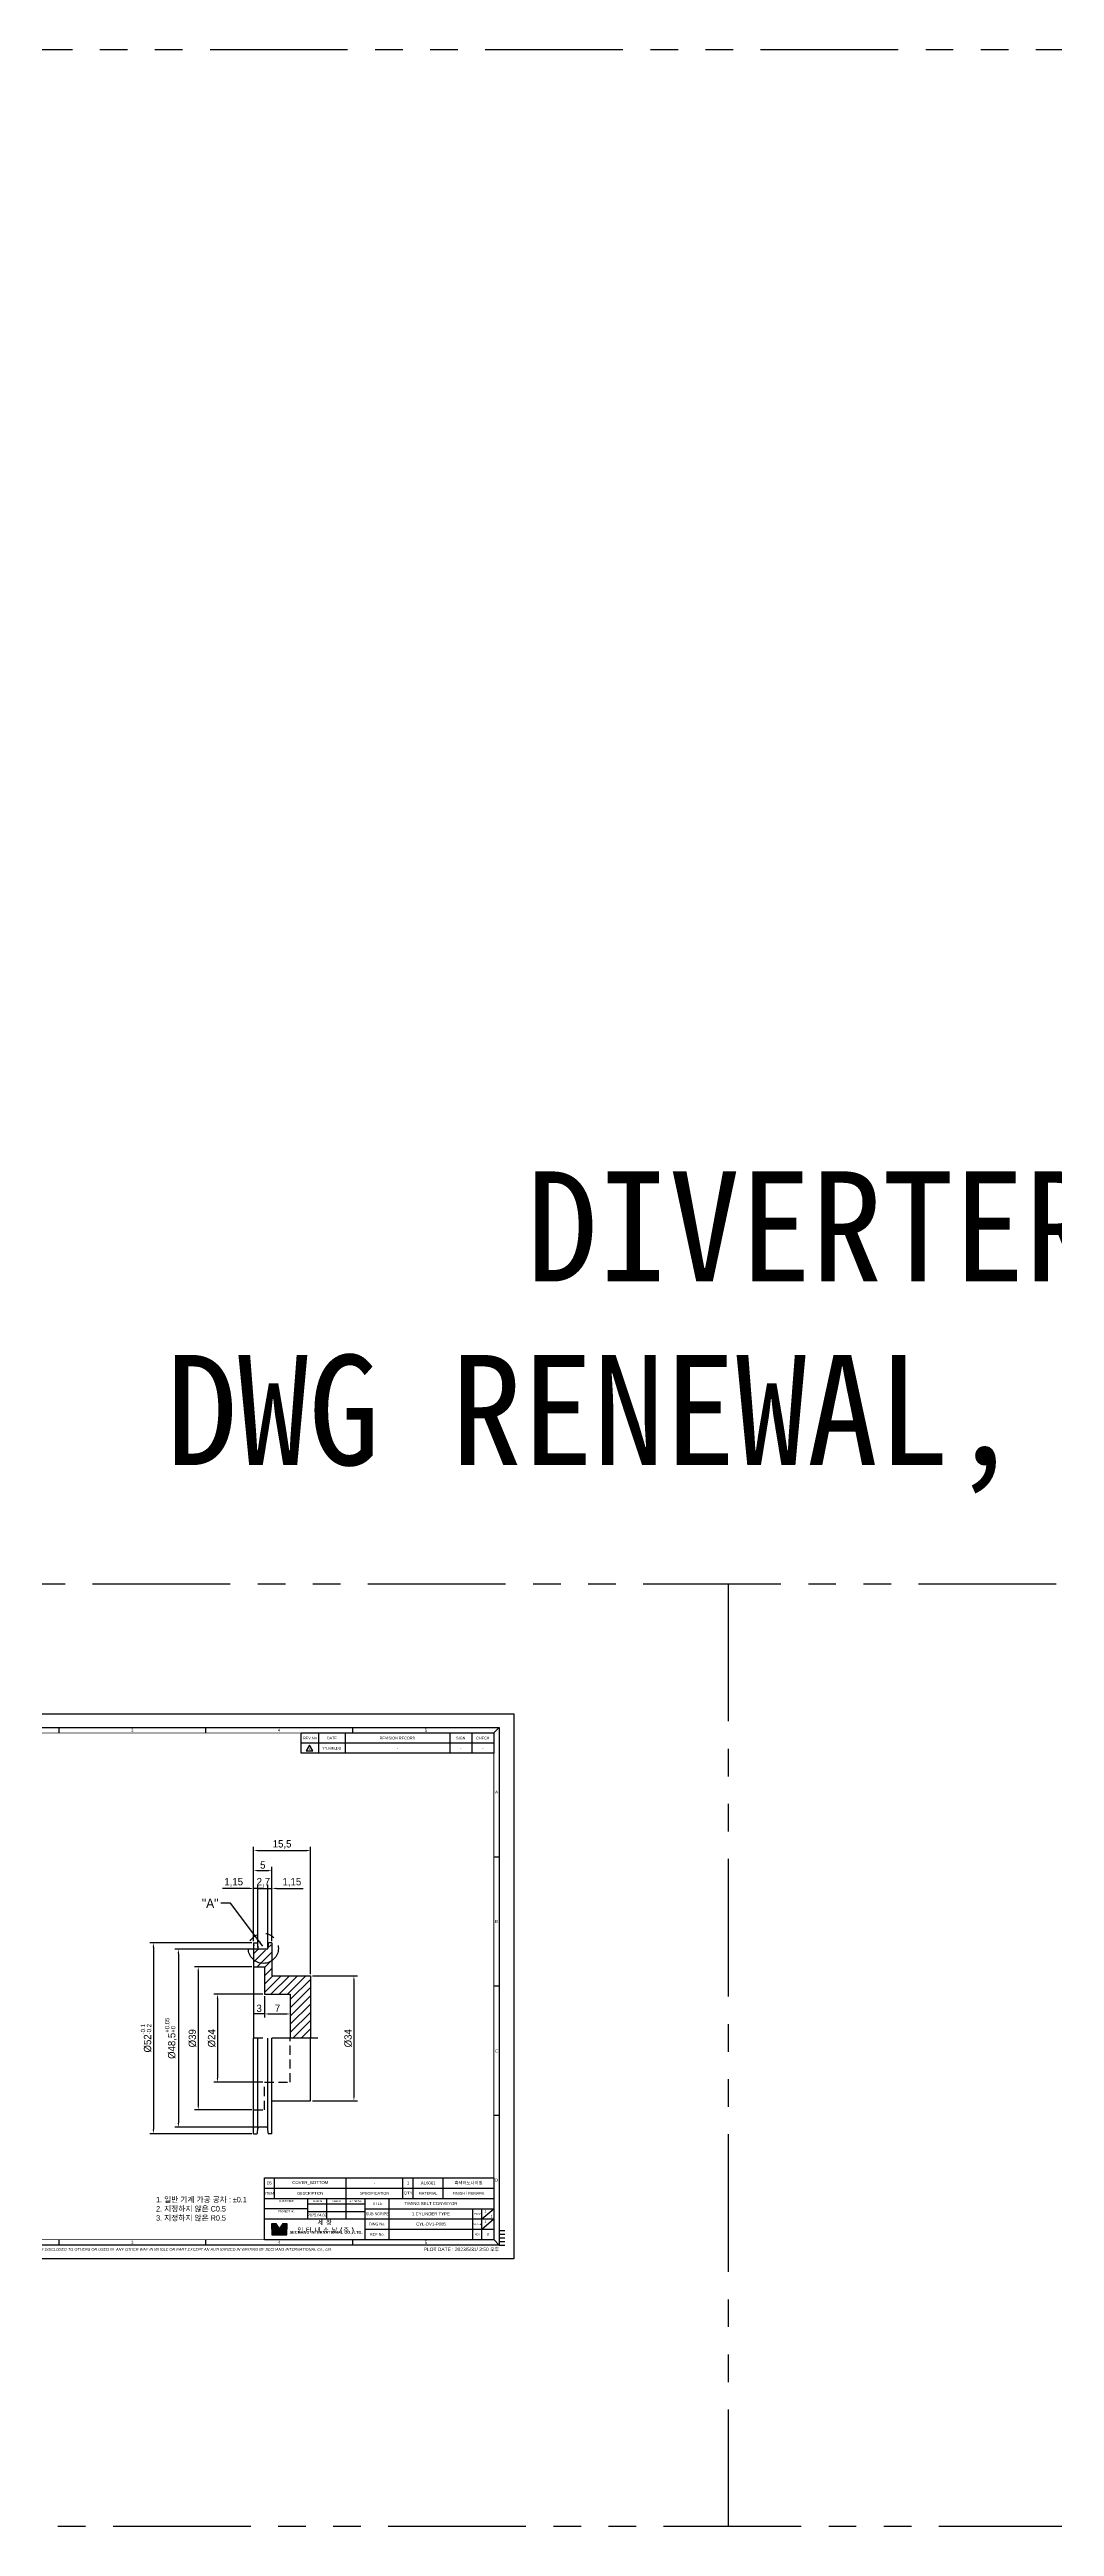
# Model space of a CAD drawing. Header units: inches. Extents: x 0 to 23821, y 0 to 11279.
# Drawn here: x 18356 to 18630, y 5892 to 6566 of the extents above; entities that cross this region are included whole.
import ezdxf
from ezdxf.enums import TextEntityAlignment as Align

# ---------------------------------------------------------------- set-up
doc = ezdxf.new("R2010")
doc.units = ezdxf.units.IN
doc.header["$LTSCALE"] = 10
doc.header["$MEASUREMENT"] = 0
for name, pattern in [('CENTER', [2, 1.25, -0.25, 0.25, -0.25]), ('HIDDEN', [0.375, 0.25, -0.125]), ('PHANTOM', [2.5, 1.25, -0.25, 0.25, -0.25, 0.25, -0.25])]:
    doc.linetypes.add(name, pattern=pattern)
doc.layers.get('Defpoints').update_dxf_attribs({"color": 8})
for name, color, linetype in [('11', 1, 'CENTER'), ('22', 2, 'HIDDEN'), ('66', 6, 'PHANTOM'), ('PHANTOM LINE', 6, 'PHANTOM'), ('T', 3, 'Continuous')]:
    doc.layers.add(name, color=color, linetype=linetype)
doc.layers.add('33', color=3, linetype='PHANTOM', lineweight=9)
doc.styles.add('SCI', font='')
doc.styles.add('기본글씨', font='')
doc.styles.get('SCI').set_extended_font_data('Gulim')
doc.styles.get('기본글씨').set_extended_font_data('GulimChe')
doc.dimstyles.new('SCH', dxfattribs={"dimtxt": 2.5, "dimasz": 2, "dimexe": 1.25, "dimexo": 0.625, "dimtad": 1, "dimdec": 8, "dimtxsty": 'SCI', "dimcen": 2.5, "dimclrd": 4, "dimclre": 4, "dimclrt": 7, "dimadec": 8, "dimazin": 2, "dimtfac": 1, "dimtdec": 8, "dimtmove": 0, "dimatfit": 3, "dimfxl": 1, "dimarcsym": 0})

# ---------------------------------------------------------------- blocks, each defined once
blk = doc.blocks.new('A$C5b8731fd')
for p, q in [((0, 0), (-2.3, -3.9)), ((2.3, -3.9), (0, 0)), ((-2.3, -3.9), (2.3, -3.9))]:
    blk.add_line(p, q)
blk = doc.blocks.new('SECHANG TITLE')
h = blk.add_hatch(color=162)
h.dxf.hatch_style = 1
h.paths.add_polyline_path([(6.1, -25.1), (4.2, -25.1), (4.2, -27.9), (7.9, -27.9)])
h.paths.add_polyline_path([(12.1, -25.1), (10.2, -25.1), (8.3, -27.9), (12.1, -27.9)])
h.paths.add_polyline_path([(12.1, -28.1), (4.2, -28.1), (4.2, -30.9), (12.1, -30.9)])
at = {"color": 3}
for p, q in [((125, 0), (125, -33.6)), ((0, -5.6), (125, -5.6)), ((0, -33.6), (0, -5.6)), ((0, -11.2), (125, -11.2)), ((5.5, -11.2), (5.5, -5.6)), ((23.5, -11.2), (23.5, -22.4)), ((34, -22.4), (34, -11.2)), ((44.5, -22.4), (44.5, -5.6)), ((55, -33.6), (55, -11.2)), ((68, -33.6), (68, -11.2)), ((75.5, -11.2), (75.5, -5.6)), ((81, -11.2), (81, -5.6)), ((97.5, -11.2), (97.5, -5.6)), ((23.5, -16.8), (0, -16.8)), ((0, -22.4), (125, -22.4)), ((23.5, -14.2), (55, -14.2)), ((23.5, -18.3), (55, -18.3)), ((55, -16.8), (125, -16.8)), ((113.5, -33.6), (113.5, -16.8)), ((118.5, -22.4), (125, -16.8)), ((118.5, -33.6), (118.5, -16.8)), ((118.5, -28), (125, -22.4)), ((0, -33.6), (125, -33.6)), ((55, -28), (125, -28))]:
    blk.add_line(p, q, dxfattribs=at)
for p, q in [((4, -28), (4, -24.9)), ((4, -24.9), (6.2, -24.9)), ((4.2, -27.9), (4.2, -25.1)), ((4.2, -25.1), (6.1, -25.1)), ((6.1, -25.1), (7.9, -27.9)), ((6.2, -24.9), (8.1, -27.8)), ((10.1, -24.9), (8.1, -27.8)), ((10.2, -25.1), (8.3, -27.9)), ((10.1, -24.9), (12.3, -24.9)), ((10.2, -25.1), (12.1, -25.1)), ((12.1, -25.1), (12.1, -27.9)), ((12.3, -24.9), (12.3, -28)), ((4, -28), (4, -31.1)), ((4, -31.1), (12.3, -31.1)), ((7.9, -27.9), (4.2, -27.9)), ((12.1, -28.1), (4.2, -28.1)), ((4.2, -28.1), (4.2, -30.9)), ((4.2, -30.9), (12.1, -30.9)), ((12.1, -27.9), (8.3, -27.9)), ((12.1, -30.9), (12.1, -28.1)), ((12.3, -31.1), (12.3, -28))]:
    blk.add_line(p, q)
at = {"attachment_point": 5, "style": 'SCI'}
for s, insert, char_height, width in [('ITEM', (2.8, -8.4), 1.5, 5.5), (' CUSTOMER', (11.8, -12.6), 1, 23.5), ('DESCRIPTION', (25, -8.4), 1.5, 39), ('DESIGN', (28.8, -12.7), 1, 10.5), ('CHECK', (39.3, -12.7), 1, 10.5), ('APPROVE', (49.8, -12.7), 1, 10.5), ('SPECIFICATION', (60, -8.4), 1.5, 31), ('TITLE', (61.5, -14), 1.5, 13), ("Q'TY", (78.3, -8.4), 1.5, 5.5), ('MATERIAL', (89.2, -8.4), 1.5, 16.5), ('FINISH / REMARK', (111.2, -8.4), 1.5, 27.5), (' PROJECT No.', (11.8, -18.2), 1, 23.5), ('{\\fGulim|b1|i0|c129|p50;\\T1.45;세창 인터내쇼날(주)}', (33.6, -26.7), 2.5, 38.733), ('SUB SCRIPE', (61.5, -19.6), 1.5, 13), ('DWG No.', (61.5, -25.2), 1.5, 13), ('SCALE', (116, -25.2), 1, 5), (' PAGE', (116, -19.6), 1, 5), ('{\\fGulim|b1|i0|c129|p50;\\T1.05;SECHANG INTERNATIONAL CO., LTD.}', (33.6, -29.8), 1.5, 38.733), ('REF No.', (61.5, -30.8), 1.5, 13), ('REV', (116, -30.8), 1, 5)]:
    blk.add_mtext(s, dxfattribs=dict(at, insert=insert, char_height=char_height, width=width))
blk = doc.blocks.new('SECHANG REV')
at = {"color": 7}
blk.add_line((-52.5, 0), (-52.5, 5.5), dxfattribs=at)
blk.add_line((52.5, 0), (-52.5, 0))
at = {"color": 3}
for p, q in [((-43, 5.5), (-43, 0)), ((-28.5, 5.5), (-28.5, 0)), ((28.5, 5.5), (28.5, 0)), ((40.5, 5.5), (40.5, 0)), ((52.5, 5.5), (52.5, 0))]:
    blk.add_line(p, q, dxfattribs=at)
blk = doc.blocks.new('SECHANG A3')
at = {"color": 2}
for p, q in [((-198, 289.5), (-195, 286.5)), ((-118, 289.5), (-118, 286.5)), ((-38, 289.5), (-38, 286.5)), ((42, 289.5), (42, 286.5)), ((122, 289.5), (122, 286.5)), ((202, 289.5), (199, 286.5)), ((-195, 10.5), (-198, 7.5)), ((-118, 10.5), (-118, 7.5)), ((-38, 10.5), (-38, 7.5)), ((42, 10.5), (42, 7.5)), ((122, 10.5), (122, 7.5)), ((199, 10.5), (202, 7.5))]:
    blk.add_line(p, q, dxfattribs=at)
at = {"color": 3}
blk.add_line((94, 286.5), (199, 286.5), dxfattribs=at)
for p, q in [((-198, 219), (-195, 219)), ((199, 219), (202, 219)), ((-195, 148.5), (-198, 148.5)), ((202, 148.5), (199, 148.5)), ((-195, 78), (-198, 78)), ((202, 78), (199, 78)), ((202, 15.5), (205, 15.5))]:
    blk.add_line(p, q)
at = {"color": 1}
blk.add_lwpolyline([(-210, 297), (210, 297), (210, 0), (-210, 0)], close=True, dxfattribs=at)
at = {"color": 2}
blk.add_lwpolyline([(-198, 289.5), (202, 289.5), (202, 7.5), (-198, 7.5)], close=True, dxfattribs=at)
at = {"const_width": 0.4}
blk.add_lwpolyline([(-195, 286.5), (199, 286.5), (199, 10.5), (-195, 10.5)], close=True, dxfattribs=at)
at = {"layer": '11', "ltscale": 5}
blk.add_line((202, 11.5), (205, 11.5), dxfattribs=at)
at = {"layer": '22', "ltscale": 5}
blk.add_line((202, 13.5), (205, 13.5), dxfattribs=at)
at = {"layer": '66', "ltscale": 3}
blk.add_line((202, 9.5), (205, 9.5), dxfattribs=at)
at = {"layer": 'T'}
blk.add_line((202, 7.5), (205, 7.5), dxfattribs=at)
for name, p in [('SECHANG REV', (146.5, 281)), ('SECHANG TITLE', (74, 44.1))]:
    blk.add_blockref(name, p)
at = {"linetype": 'Continuous', "style": 'SCI'}
blk.add_text('PLOT DATE : 2023/5/31/ 3:50 오후', height=1.92, dxfattribs=at).set_placement((201.9, 4.2), align=Align.RIGHT)
at = {"color": 2, "style": 'SCI'}
for s, insert, char_height, width, attachment_point in [('1', (-158, 288), 1.7, 80, 5), ('2', (-78, 288), 1.7, 80, 5), ('3', (2, 288), 1.7, 80, 5), ('4', (82, 288), 1.7, 80, 5), ('5', (162, 288), 1.7, 80, 5), ('A', (-196.5, 254.3), 1.7, 3, 5), ('A', (200.5, 254.3), 1.7, 3, 5), ('B', (-196.5, 183.8), 1.7, 3, 5), ('B', (200.5, 183.8), 1.7, 3, 5), ('C', (-196.5, 113.3), 1.7, 3, 5), ('C', (200.5, 113.3), 1.7, 3, 5), ('D', (-196.5, 42.8), 1.7, 3, 5), ('D', (200.5, 42.8), 1.7, 3, 5), ('1. 일반 기계 가공 공차 : ±0.1\\P2. 지정하지 않은 C0.5\\P3. 지정하지 않은 R0.5', (15, 27.1), 3, 83.582, 4), ('TIMING BELT CONVEYOR', (164.8, 30.1), 1.7, 45.5, 5), ('2025.04.03', (102.8, 23.8), 1.5, 10.5, 5), ('\\pi1.42726;1', (195.8, 23.1), 1.5, 3.25, 4), ('1', (-158, 9), 1.7, 80, 5), ('2', (-78, 9), 1.7, 80, 5), ('3', (2, 9), 1.7, 80, 5), ('4', (82, 9), 1.7, 80, 5), ('5', (162, 9), 1.7, 80, 5)]:
    blk.add_mtext(s, dxfattribs=dict(at, insert=insert, char_height=char_height, width=width, attachment_point=attachment_point))
at = {"char_height": 1.5, "attachment_point": 5, "style": 'SCI'}
for s, insert, width in [('REV.No', (98.8, 283.7), 9.5), ('DATE', (110.8, 283.7), 14.5), ('REVISION RECORD', (146.5, 283.7), 57), ('SIGN', (181, 283.7), 12), ('CHECK', (193, 283.7), 12)]:
    blk.add_mtext(s, dxfattribs=dict(at, insert=insert, width=width))
at = {"color": 3, "insert": (-198, 5), "char_height": 1.5, "width": 400.024, "attachment_point": 4, "style": 'SCI'}
blk.add_mtext('{\\fArial|b0|i1|c0|p34;THIS DRAWING CONTAINS CONFIDENTIAL INFORMATION PROPRIETARY TO SECHANG INTERNATIONAL Co., Ltd.   IT MUST NOT BE REPRODUCED OR DISCLOSED TO OTHERS OR USED IN  ANY OTHER WAY IN WHOLE OR PART EXCEPT AN AUTHORIZED IN WRITING BY SECHANG INTERNATIONAL Co., Ltd.  }', dxfattribs=at)
blk = doc.blocks.new('A$C22515e4a')
at = {"color": 3}
for p, q in [((0, 0), (125, 0)), ((0, -5.6), (0, 0)), ((5.5, -5.6), (5.5, 0)), ((44.5, -5.6), (44.5, 0)), ((75.5, -5.6), (75.5, 0)), ((81, -5.6), (81, 0)), ((97.5, -5.6), (97.5, 0)), ((125, 0), (125, -5.6))]:
    blk.add_line(p, q, dxfattribs=at)
blk = doc.blocks.new('A$C24AB0AE7')
at = {"layer": '33'}
h = blk.add_hatch(dxfattribs=at)
h.set_pattern_fill('ANSI31', color=256, scale=0.5, style=0)
h.set_pattern_definition([(45, (-1694.0496, -484.75), (-1.122532, 1.122532), [])])
h.paths.add_polyline_path([(7.75, 17), (-2.75, 17), (-2.75, 25.5), (-3.63, 25.5, 0.39896), (-3.83, 25.31), (-3.89, 24.28, -0.39896), (-4.18, 24), (-6.32, 24, -0.39896), (-6.61, 24.28), (-6.67, 25.31, 0.39896), (-6.87, 25.5), (-7.75, 25.5), (-7.75, 19.5), (-4.75, 19.5), (-4.75, 12), (2.25, 12), (2.25, 0), (7.75, 0)])
for p, q in [((-7.75, 26), (-7.75, 0)), ((-7.75, 26), (-6.88, 26)), ((-6.68, 25.81), (-6.61, 24.53)), ((-6.6, 24.3), (-6.6, 24.25)), ((-6.56, 24.25), (-6.6, 24.25)), ((-4.18, 24.25), (-6.32, 24.25)), ((-3.9, 24.25), (-3.93, 24.25)), ((-3.9, 24.31), (-3.9, 24.25)), ((-3.82, 25.81), (-3.89, 24.53)), ((-2.75, 26), (-3.62, 26)), ((-2.75, 26), (-2.75, 17)), ((-7.75, 19.5), (-4.75, 19.5)), ((-4.75, 19.5), (-4.75, 12)), ((-2.75, 17), (7.75, 17)), ((7.75, 17), (7.75, 0)), ((-4.75, 12), (2.25, 12)), ((2.25, 12), (2.25, 0)), ((-7.75, -26), (-7.75, 0)), ((-6.6, -24.25), (-6.6, 0)), ((-3.9, -24.25), (-3.9, 0)), ((-2.75, -26), (-2.75, 0)), ((7.75, -17), (7.75, 0)), ((-2.75, -17), (7.75, -17)), ((-7.75, -26), (-6.87, -26)), ((-6.68, -25.81), (-6.61, -24.53)), ((-6.56, -24.25), (-6.6, -24.25)), ((-6.6, -24.3), (-6.6, -24.25)), ((-4.18, -24.25), (-6.32, -24.25)), ((-3.9, -24.25), (-3.93, -24.25)), ((-3.9, -24.31), (-3.9, -24.25)), ((-3.82, -25.81), (-3.89, -24.53)), ((-2.75, -26), (-3.63, -26))]:
    blk.add_line(p, q)
for centre, radius, start, end in [((-6.88, 25.8), 0.2, 3, 90), ((-6.32, 24.55), 0.3, 183, 270), ((-4.18, 24.55), 0.3, 270, 357), ((-3.62, 25.8), 0.2, 90, 177), ((-6.88, -25.8), 0.2, 270, 357), ((-6.32, -24.55), 0.3, 90, 177), ((-4.18, -24.55), 0.3, 3, 90), ((-3.62, -25.8), 0.2, 183, 270)]:
    blk.add_arc(centre, radius, start, end)
at = {"layer": '11'}
blk.add_line((9.75, 0), (-9.75, 0), dxfattribs=at)
at = {"layer": '22'}
for p, q in [((2.25, -12), (2.25, 0)), ((-4.75, -12), (2.25, -12)), ((-4.75, -19.5), (-4.75, -12)), ((-7.75, -19.5), (-4.75, -19.5))]:
    blk.add_line(p, q, dxfattribs=at)
blk = doc.blocks.new('*D1552')
at = {"color": 4, "lineweight": -2, "transparency": 16777216}
for p, q in [((18411.88, 6051.04), (18411.88, 6071.21)), ((18413.08, 6070.21), (18415.68, 6070.21)), ((18416.88, 6051.04), (18416.88, 6071.21))]:
    blk.add_line(p, q, dxfattribs=at)
at = {"color": 4, "transparency": 16777216}
for points in [[(18413.08, 6070.41), (18413.08, 6070.01), (18411.88, 6070.21)], [(18415.68, 6070.41), (18415.68, 6070.01), (18416.88, 6070.21)]]:
    blk.add_solid(points, dxfattribs=at)
at = {"layer": 'Defpoints', "color": 0, "transparency": 16777216}
for p in [(18416.88, 6070.21), (18411.88, 6050.54), (18416.88, 6050.54)]:
    blk.add_point(p, dxfattribs=at)
at = {"color": 7, "transparency": 16777216, "insert": (18414.38, 6071.73), "char_height": 2, "attachment_point": 5, "style": 'SCI'}
blk.add_mtext('5', dxfattribs=at)
blk = doc.blocks.new('*D1553')
at = {"color": 4, "lineweight": -2, "transparency": 16777216}
for p, q in [((18411.88, 6051.04), (18411.88, 6076.68)), ((18413.08, 6075.68), (18426.18, 6075.68)), ((18427.38, 6042.04), (18427.38, 6076.68))]:
    blk.add_line(p, q, dxfattribs=at)
at = {"color": 4, "transparency": 16777216}
for points in [[(18413.08, 6075.88), (18413.08, 6075.48), (18411.88, 6075.68)], [(18426.18, 6075.88), (18426.18, 6075.48), (18427.38, 6075.68)]]:
    blk.add_solid(points, dxfattribs=at)
at = {"layer": 'Defpoints', "color": 0, "transparency": 16777216}
for p in [(18427.38, 6075.68), (18411.88, 6050.54), (18427.38, 6041.54)]:
    blk.add_point(p, dxfattribs=at)
at = {"color": 7, "transparency": 16777216, "insert": (18419.63, 6077.33), "char_height": 2, "attachment_point": 5, "style": 'SCI'}
blk.add_mtext('15,5', dxfattribs=at)
blk = doc.blocks.new('*D1554')
at = {"color": 4, "lineweight": -2, "transparency": 16777216}
for p, q in [((18414.88, 6036.04), (18414.88, 6030.17)), ((18421.88, 6036.04), (18421.88, 6030.17)), ((18416.08, 6031.17), (18420.68, 6031.17))]:
    blk.add_line(p, q, dxfattribs=at)
at = {"color": 4, "transparency": 16777216}
for points in [[(18416.08, 6031.37), (18416.08, 6030.97), (18414.88, 6031.17)], [(18420.68, 6031.37), (18420.68, 6030.97), (18421.88, 6031.17)]]:
    blk.add_solid(points, dxfattribs=at)
at = {"layer": 'Defpoints', "color": 0, "transparency": 16777216}
for p in [(18414.88, 6036.54), (18421.88, 6036.54), (18421.88, 6031.17)]:
    blk.add_point(p, dxfattribs=at)
at = {"color": 7, "transparency": 16777216, "insert": (18418.38, 6032.69), "char_height": 2, "attachment_point": 5, "style": 'SCI'}
blk.add_mtext('7', dxfattribs=at)
blk = doc.blocks.new('*D1555')
at = {"color": 4, "lineweight": -2, "transparency": 16777216}
for p, q in [((18414.38, 6036.54), (18401.03, 6036.54)), ((18402.03, 6035.34), (18402.03, 6013.74)), ((18414.38, 6012.54), (18401.03, 6012.54))]:
    blk.add_line(p, q, dxfattribs=at)
at = {"color": 4, "transparency": 16777216}
for points in [[(18401.83, 6035.34), (18402.23, 6035.34), (18402.03, 6036.54)], [(18401.83, 6013.74), (18402.23, 6013.74), (18402.03, 6012.54)]]:
    blk.add_solid(points, dxfattribs=at)
at = {"layer": 'Defpoints', "color": 0, "transparency": 16777216}
for p in [(18414.88, 6036.54), (18402.03, 6012.54), (18414.88, 6012.54)]:
    blk.add_point(p, dxfattribs=at)
at = {"color": 7, "transparency": 16777216, "insert": (18400.46, 6024.54), "char_height": 2, "attachment_point": 5, "rotation": 90, "style": 'SCI'}
blk.add_mtext('%%c24', dxfattribs=at)
blk = doc.blocks.new('*D1556')
at = {"color": 4, "lineweight": -2, "transparency": 16777216}
for p, q in [((18411.38, 6044.04), (18395.79, 6044.04)), ((18396.79, 6042.84), (18396.79, 6006.24)), ((18411.38, 6005.04), (18395.79, 6005.04))]:
    blk.add_line(p, q, dxfattribs=at)
at = {"color": 4, "transparency": 16777216}
for points in [[(18396.59, 6042.84), (18396.99, 6042.84), (18396.79, 6044.04)], [(18396.59, 6006.24), (18396.99, 6006.24), (18396.79, 6005.04)]]:
    blk.add_solid(points, dxfattribs=at)
at = {"layer": 'Defpoints', "color": 0, "transparency": 16777216}
for p in [(18411.88, 6044.04), (18396.79, 6005.04), (18411.88, 6005.04)]:
    blk.add_point(p, dxfattribs=at)
at = {"color": 7, "transparency": 16777216, "insert": (18395.22, 6024.54), "char_height": 2, "attachment_point": 5, "rotation": 90, "style": 'SCI'}
blk.add_mtext('%%c39', dxfattribs=at)
blk = doc.blocks.new('*D1557')
at = {"color": 4, "lineweight": -2, "transparency": 16777216}
for p, q in [((18412.82, 6048.79), (18390.38, 6048.79)), ((18391.38, 6047.59), (18391.38, 6001.49)), ((18412.82, 6000.29), (18390.38, 6000.29))]:
    blk.add_line(p, q, dxfattribs=at)
at = {"color": 4, "transparency": 16777216}
for points in [[(18391.18, 6047.59), (18391.58, 6047.59), (18391.38, 6048.79)], [(18391.18, 6001.49), (18391.58, 6001.49), (18391.38, 6000.29)]]:
    blk.add_solid(points, dxfattribs=at)
at = {"layer": 'Defpoints', "color": 0, "transparency": 16777216}
for p in [(18413.32, 6048.79), (18391.38, 6000.29), (18413.32, 6000.29)]:
    blk.add_point(p, dxfattribs=at)
at = {"color": 7, "transparency": 16777216, "insert": (18389.33, 6024.54), "char_height": 2, "attachment_point": 5, "rotation": 90, "style": 'SCI'}
blk.add_mtext('%%c48,5{\\H0.59x;\\S+0.05^ +0;}', dxfattribs=at)
blk = doc.blocks.new('*D1558')
at = {"color": 4, "lineweight": -2, "transparency": 16777216}
for p, q in [((18411.38, 6050.54), (18383.58, 6050.54)), ((18384.58, 6049.34), (18384.58, 5999.74)), ((18411.38, 5998.54), (18383.58, 5998.54))]:
    blk.add_line(p, q, dxfattribs=at)
at = {"color": 4, "transparency": 16777216}
for points in [[(18384.38, 6049.34), (18384.78, 6049.34), (18384.58, 6050.54)], [(18384.38, 5999.74), (18384.78, 5999.74), (18384.58, 5998.54)]]:
    blk.add_solid(points, dxfattribs=at)
at = {"layer": 'Defpoints', "color": 0, "transparency": 16777216}
for p in [(18411.88, 6050.54), (18384.58, 5998.54), (18411.88, 5998.54)]:
    blk.add_point(p, dxfattribs=at)
at = {"color": 7, "transparency": 16777216, "insert": (18382.6, 6024.54), "char_height": 2, "attachment_point": 5, "rotation": 90, "style": 'SCI'}
blk.add_mtext('%%c52{\\H0.59x;\\S-0.1^ -0.2;}', dxfattribs=at)
blk = doc.blocks.new('*D1559')
at = {"color": 4, "lineweight": -2, "transparency": 16777216}
for p, q in [((18427.88, 6041.54), (18440.21, 6041.54)), ((18439.21, 6040.34), (18439.21, 6008.74)), ((18427.88, 6007.54), (18440.21, 6007.54))]:
    blk.add_line(p, q, dxfattribs=at)
at = {"color": 4, "transparency": 16777216}
for points in [[(18439.01, 6040.34), (18439.41, 6040.34), (18439.21, 6041.54)], [(18439.01, 6008.74), (18439.41, 6008.74), (18439.21, 6007.54)]]:
    blk.add_solid(points, dxfattribs=at)
at = {"layer": 'Defpoints', "color": 0, "transparency": 16777216}
for p in [(18427.38, 6041.54), (18427.38, 6007.54), (18439.21, 6007.54)]:
    blk.add_point(p, dxfattribs=at)
at = {"color": 7, "transparency": 16777216, "insert": (18437.64, 6024.54), "char_height": 2, "attachment_point": 5, "rotation": 90, "style": 'SCI'}
blk.add_mtext('%%c34', dxfattribs=at)
blk = doc.blocks.new('*D1560')
at = {"color": 4, "lineweight": -2, "transparency": 16777216}
for p, q in [((18411.88, 6036.04), (18411.88, 6030.17)), ((18414.88, 6036.04), (18414.88, 6030.17)), ((18414.88, 6031.17), (18411.88, 6031.17))]:
    blk.add_line(p, q, dxfattribs=at)
at = {"layer": 'Defpoints', "color": 0, "transparency": 16777216}
for p in [(18411.88, 6036.54), (18414.88, 6036.54), (18411.88, 6031.17)]:
    blk.add_point(p, dxfattribs=at)
at = {"color": 7, "transparency": 16777216, "insert": (18413.38, 6032.69), "char_height": 2, "attachment_point": 5, "style": 'SCI'}
blk.add_mtext('3', dxfattribs=at)
blk = doc.blocks.new('*D1640')
at = {"color": 4, "lineweight": -2, "transparency": 16777216}
for p, q in [((18411.88, 6051.04), (18411.88, 6066.36)), ((18413.03, 6049.29), (18413.03, 6066.36)), ((18410.68, 6065.36), (18403.42, 6065.36)), ((18413.03, 6065.36), (18411.88, 6065.36)), ((18414.23, 6065.36), (18415.43, 6065.36))]:
    blk.add_line(p, q, dxfattribs=at)
at = {"color": 4, "transparency": 16777216}
for points in [[(18410.68, 6065.56), (18410.68, 6065.16), (18411.88, 6065.36)], [(18414.23, 6065.56), (18414.23, 6065.16), (18413.03, 6065.36)]]:
    blk.add_solid(points, dxfattribs=at)
at = {"layer": 'Defpoints', "color": 0, "transparency": 16777216}
for p in [(18411.88, 6065.36), (18411.88, 6050.54), (18413.03, 6048.79)]:
    blk.add_point(p, dxfattribs=at)
at = {"color": 7, "transparency": 16777216, "insert": (18406.45, 6067.01), "char_height": 2, "attachment_point": 5, "style": 'SCI'}
blk.add_mtext('1,15', dxfattribs=at)
blk = doc.blocks.new('*D1641')
at = {"color": 4, "lineweight": -2, "transparency": 16777216}
for p, q in [((18413.03, 6049.29), (18413.03, 6066.36)), ((18415.73, 6049.29), (18415.73, 6066.36)), ((18413.03, 6065.36), (18415.73, 6065.36))]:
    blk.add_line(p, q, dxfattribs=at)
at = {"layer": 'Defpoints', "color": 0, "transparency": 16777216}
for p in [(18415.73, 6065.36), (18413.03, 6048.79), (18415.73, 6048.79)]:
    blk.add_point(p, dxfattribs=at)
at = {"color": 7, "transparency": 16777216, "insert": (18414.53, 6067.01), "char_height": 2, "attachment_point": 5, "style": 'SCI'}
blk.add_mtext('2,7', dxfattribs=at)
blk = doc.blocks.new('*D1561')
at = {"color": 4, "lineweight": -2, "transparency": 16777216}
for p, q in [((18415.73, 6049.29), (18415.73, 6066.36)), ((18416.88, 6051.04), (18416.88, 6066.36)), ((18414.53, 6065.36), (18413.33, 6065.36)), ((18415.73, 6065.36), (18416.88, 6065.36)), ((18418.08, 6065.36), (18425.34, 6065.36))]:
    blk.add_line(p, q, dxfattribs=at)
at = {"color": 4, "transparency": 16777216}
for points in [[(18414.53, 6065.56), (18414.53, 6065.16), (18415.73, 6065.36)], [(18418.08, 6065.56), (18418.08, 6065.16), (18416.88, 6065.36)]]:
    blk.add_solid(points, dxfattribs=at)
at = {"layer": 'Defpoints', "color": 0, "transparency": 16777216}
for p in [(18416.88, 6065.36), (18415.73, 6048.79), (18416.88, 6050.54)]:
    blk.add_point(p, dxfattribs=at)
at = {"color": 7, "transparency": 16777216, "insert": (18422.31, 6067.01), "char_height": 2, "attachment_point": 5, "style": 'SCI'}
blk.add_mtext('1,15', dxfattribs=at)

msp = doc.modelspace()

# ---------------------------------------------------------------- linework, layer by layer
at = {"layer": 'PHANTOM LINE', "ltscale": 3}
for p, q in [((17618.03078607, 6148.38649712), (19611.07693943, 6148.38649712)), ((18541.12327944, 6148.38649712), (18541.12327944, 5891.545957)), ((18413.02973801, 6048.83688694), (18413.03219033, 6048.7900939)), ((18413.07426582, 6048.7900939), (18413.03219033, 6048.7900939)), ((18415.73219033, 6048.7900939), (18415.70481557, 6048.7900939)), ((18415.7351445, 6048.84646277), (18415.73219033, 6048.7900939))]:
    msp.add_line(p, q, dxfattribs=at)
msp.add_lwpolyline([(16750, 6566.32398176), (19611.07693943, 6566.32398176), (19611.07693943, 5891.545957), (16750, 5891.545957)], close=True, dxfattribs=at)
at = {"layer": 'PHANTOM LINE'}
msp.add_circle((18414.53044261, 6049.0400939), 4.09963027, dxfattribs=at)

# ---------------------------------------------------------------- block references
for name, p, xscale, yscale, zscale in [('SECHANG A3', (18377.8144756, 5964.45976083), 0.5, 0.5, 0.5), ('SECHANG REV', (18451.0644756, 6102.20976083), 0.5, 0.5, 0.5), ('A$C5b8731fd', (18427.11899475, 6104.37616088), 0.3999999999999999, 0.3999999999999999, 0.3999999999999999), ('A$C22515e4a', (18414.8144756, 5986.50976083), 0.5, 0.5, 0.5)]:
    msp.add_blockref(name, p, dxfattribs=dict(xscale=xscale, yscale=yscale, zscale=zscale))
msp.add_blockref('A$C24AB0AE7', (18419.63219033, 6024.5400939))

# ---------------------------------------------------------------- texts
at = {"color": 4, "insert": (18844.9251596, 6216.82493782), "char_height": 30, "width": 2368.7128466544, "attachment_point": 5, "style": '기본글씨'}
msp.add_mtext('DIVERTER 1CYL TYPE. Ver5.1(23.09.16.)\\PDWG RENEWAL, 인라인 스피드콘으로 변경, 도번 정리', dxfattribs=at)
at = {"attachment_point": 5, "style": 'SCI'}
for s, insert, char_height, width in [('{\\fGulim|b0|i0|c129|p50;1}', (18427.11899475, 6103.40104619), 0.6, 1.8015447416), ('YY.MM.DD', (18433.1894756, 6103.55976083), 0.75, 7.25), ('-', (18451.0644756, 6103.55976083), 0.75, 28.5), ('-', (18468.3144756, 6103.55976083), 0.75, 6), ('-', (18474.3144756, 6103.55976083), 0.75, 6)]:
    msp.add_mtext(s, dxfattribs=dict(at, insert=insert, char_height=char_height, width=width))
at = {"color": 7, "insert": (18402.29502049, 6060.05727803), "char_height": 2.5, "attachment_point": 9, "style": 'SCI'}
msp.add_mtext('"A"', dxfattribs=at)
at = {"color": 2, "style": 'SCI'}
for s, insert, char_height, width, attachment_point in [('05', (18416.1894756, 5985.10976083), 0.85, 2.75, 5), ('COVER_BOTTOM', (18427.3144756, 5985.10976083), 0.85, 19.5, 5), ('1', (18453.9394756, 5985.10976083), 0.85, 2.75, 5), ('AL6061', (18459.4394756, 5985.10976083), 0.85, 8.25, 5), ('흑색아노다이징', (18470.4394756, 5985.10976083), 0.85, 13.75, 5), ('-', (18444.8144756, 5985.10976083), 0.85, 15.5, 5), ('1 CYLINDER TYPE', (18460.1894756, 5976.70976083), 0.85, 22.75, 5), ('CYL-DV1-P005', (18460.1894756, 5973.90976083), 0.85, 22.75, 5), ('\\pi0.71363;1', (18474.0644756, 5977.40976083), 0.75, 1.625, 4), ('\\pi0.71363;1', (18474.0644756, 5974.60976083), 0.75, 1.625, 4), ('\\pi1.39431;0', (18474.0644756, 5971.10976083), 0.75, 3.25, 4)]:
    msp.add_mtext(s, dxfattribs=dict(at, insert=insert, char_height=char_height, width=width, attachment_point=attachment_point))

# ---------------------------------------------------------------- dimensions: what is measured, and where the dimension line sits
for base, p1, p2, picture, middle in [((18427.3821903284, 6075.6753402045), (18411.8821903284, 6050.5400939014), (18427.3821903284, 6041.5400939014), '*D1553', (18419.6321903284, 6077.3258062498)), ((18416.8821903284, 6070.2069379792), (18411.8821903284, 6050.5400939014), (18416.8821903284, 6050.5400939014), '*D1552', (18414.3821903284, 6071.7309060218)), ((18411.88219033, 6065.36059194), (18413.03219033, 6048.7900939), (18411.88219033, 6050.5400939), '*D1640', (18406.45089872, 6067.01105798)), ((18416.88219033, 6065.36059194), (18415.73219033, 6048.7900939), (18416.88219033, 6050.5400939), '*D1561', (18422.31348194, 6067.01105798)), ((18411.88219033, 6031.16647335), (18414.88219033, 6036.5400939), (18411.88219033, 6036.5400939), '*D1560', (18413.38219033, 6032.69177295)), ((18421.8821903284, 6031.1664733514), (18414.8821903284, 6036.5400939014), (18421.8821903284, 6036.5400939014), '*D1554', (18418.3821903284, 6032.6917729519))]:
    dim = msp.add_linear_dim(base=base, p1=p1, p2=p2, dimstyle='SCH', override={"dimscale": 0.8, "dimasz": 1.5})
    dim.commit()
    dim.dimension.update_dxf_attribs({"geometry": picture, "text_midpoint": middle})
dim = msp.add_linear_dim(base=(18415.73219033, 6065.36059194), p1=(18413.03219033, 6048.7900939), p2=(18415.73219033, 6048.7900939), dimstyle='SCH', override={"dimscale": 0.8, "dimasz": 1.5})
dim.commit()
dim.dimension.update_dxf_attribs({"geometry": '*D1641', "text_midpoint": (18414.53219033, 6065.36059194), "dimtype": 160})
for base, p1, p2, text, picture, middle in [((18384.5838709965, 5998.5400939014), (18411.8821903284, 6050.5400939014), (18411.8821903284, 5998.5400939014), '%%c<>{\\H0.59x;\\S-0.1^ -0.2;}', '*D1558', (18382.6012123192, 6024.5400939014)), ((18391.3818993285, 6000.2900939014), (18413.3168796984, 6048.7900939014), (18413.3168796984, 6000.2900939014), '%%c<>{\\H0.59x;\\S+0.05^ +0;}', '*D1557', (18389.3275762038, 6024.5400939014)), ((18396.7936953423, 6005.0400939014), (18411.8821903284, 6044.0400939014), (18411.8821903284, 6005.0400939014), '%%c<>', '*D1556', (18395.2177965407, 6024.5400939014)), ((18439.2131688257, 6007.5400939014), (18427.3821903284, 6041.5400939014), (18427.3821903284, 6007.5400939014), '%%c<>', '*D1559', (18437.6359384661, 6024.5400939014)), ((18402.0344903427, 6012.5400939014), (18414.8821903284, 6036.5400939014), (18414.8821903284, 6012.5400939014), '%%c<>', '*D1555', (18400.4572599832, 6024.5400939014))]:
    dim = msp.add_linear_dim(base=base, p1=p1, p2=p2, angle=90, text=text, dimstyle='SCH', override={"dimscale": 0.8, "dimasz": 1.5})
    dim.commit()
    dim.dimension.update_dxf_attribs({"geometry": picture, "text_midpoint": middle})

# ---------------------------------------------------------------- leaders
at = {"annotation_type": 0, "has_hookline": 1, "hookline_direction": 1, "text_width": 4.07789614}
msp.add_leader([(18414.40536146, 6049.60313956), (18405.56616466, 6061.30727803), (18402.92002049, 6061.30727803)], dimstyle='SCH', override={"dimasz": 1.5, "dimgap": 0.625, "dimtad": 0}, dxfattribs=at)

doc.saveas('drawing.dxf')
